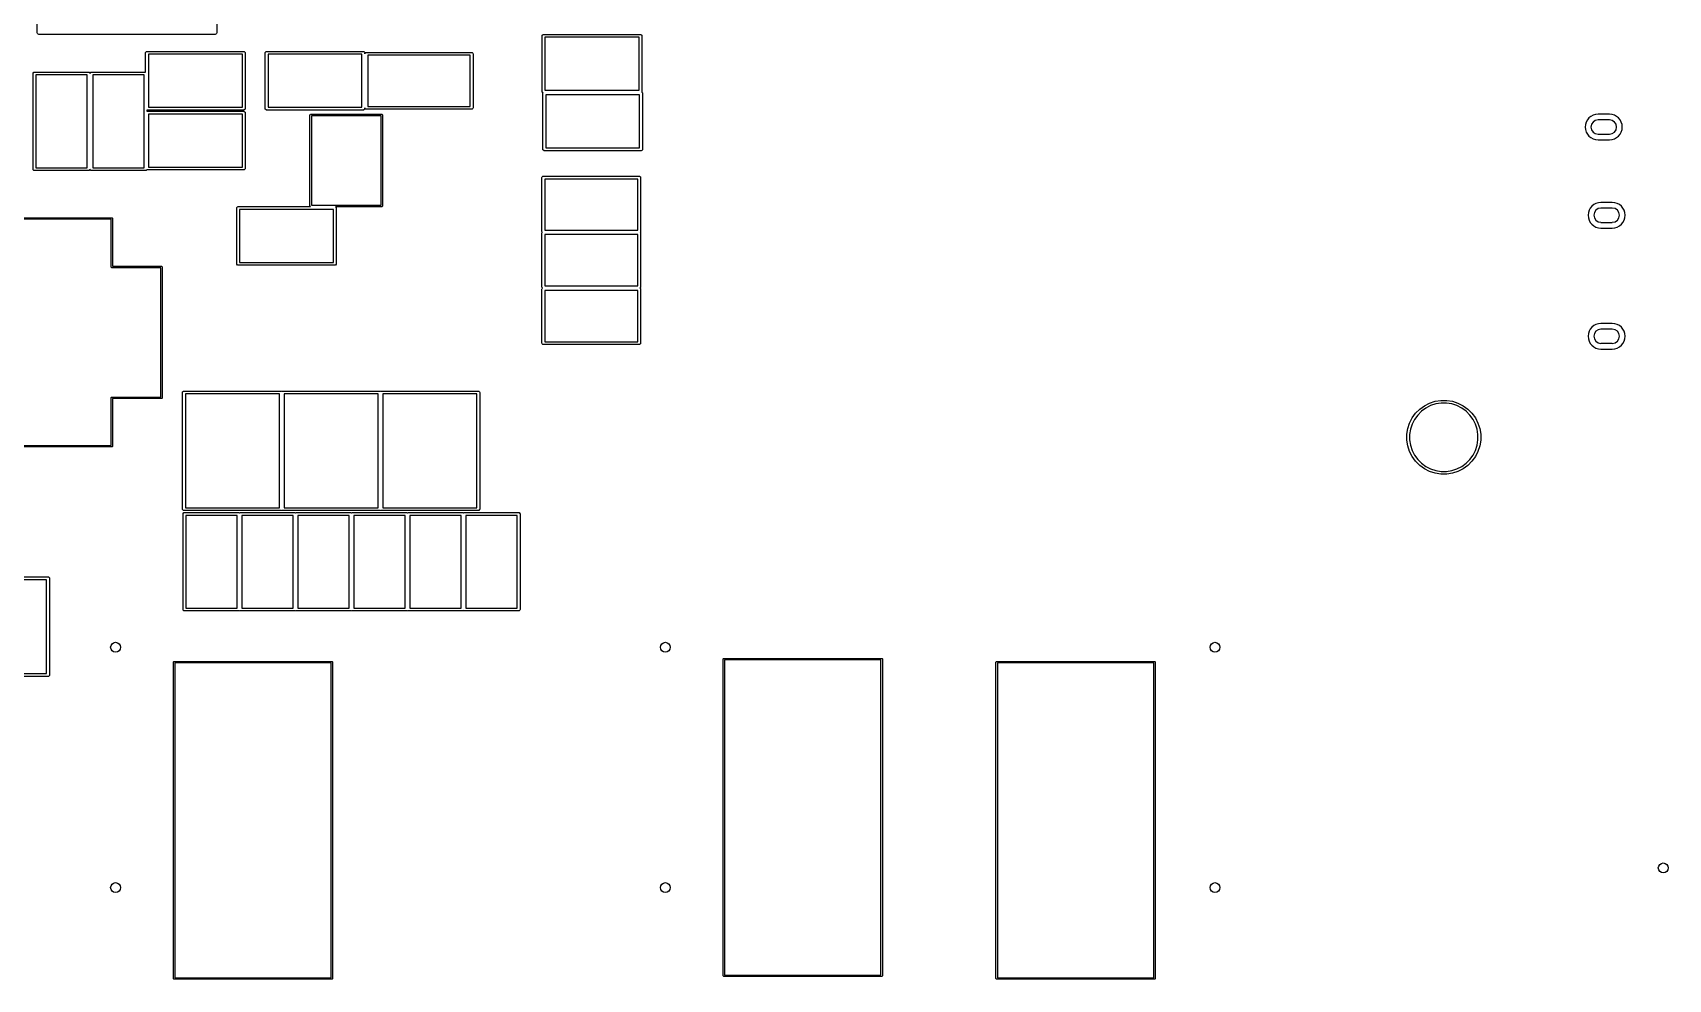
# Model space of a CAD drawing. Header units: inches. Extents: x 0.38 to 5.4, y 0.12 to 3.23.
# Drawn here: x 2.936 to 5.197, y 0.136 to 1.446 of the extents above; entities that cross this region are included whole.
import ezdxf

# ---------------------------------------------------------------- set-up
doc = ezdxf.new("R2010")
doc.units = ezdxf.units.IN
doc.header["$MEASUREMENT"] = 0
doc.layers.add('BLACK', color=250, linetype='CONTINUOUS')

msp = doc.modelspace()

# ---------------------------------------------------------------- linework, layer by layer
at = {"layer": 'BLACK', "linetype": 'CONTINUOUS'}
for p, q in [((2.9424, 1.4451), (2.9424, 1.6892)), ((3.1904, 1.6892), (3.1904, 1.4451)), ((2.9425, 1.4444), (2.9424, 1.4451)), ((2.9436, 1.4433), (2.9425, 1.4444)), ((2.9443, 1.4431), (2.9436, 1.4433)), ((3.1884, 1.4431), (2.9443, 1.4431)), ((3.1892, 1.4433), (3.1884, 1.4431)), ((3.1902, 1.4444), (3.1892, 1.4433)), ((3.1904, 1.4451), (3.1902, 1.4444)), ((3.6402, 1.4412), (3.6403, 1.4419)), ((3.6402, 1.364), (3.6402, 1.4412)), ((3.6403, 1.4419), (3.6414, 1.443)), ((3.6414, 1.443), (3.6422, 1.4431)), ((3.6422, 1.4431), (3.776, 1.4431)), ((3.6441, 1.4392), (3.6441, 1.366)), ((3.7741, 1.4392), (3.6441, 1.4392)), ((3.7741, 1.366), (3.7741, 1.4392)), ((3.776, 1.4431), (3.7768, 1.443)), ((3.7768, 1.443), (3.7778, 1.4419)), ((3.7778, 1.4419), (3.778, 1.4412)), ((3.778, 1.4412), (3.778, 1.364)), ((3.092, 1.4176), (3.0921, 1.4183)), ((3.092, 1.3909), (3.092, 1.4176)), ((3.0921, 1.4183), (3.0932, 1.4194)), ((3.0932, 1.4194), (3.0939, 1.4195)), ((3.0939, 1.4195), (3.2278, 1.4195)), ((3.0959, 1.4156), (3.0959, 1.3424)), ((3.2258, 1.4156), (3.0959, 1.4156)), ((3.2258, 1.3424), (3.2258, 1.4156)), ((3.2278, 1.4195), (3.2285, 1.4194)), ((3.2285, 1.4194), (3.2296, 1.4183)), ((3.2296, 1.4183), (3.2298, 1.4176)), ((3.2298, 1.4176), (3.2298, 1.3404)), ((3.2573, 1.4176), (3.2575, 1.4183)), ((3.2573, 1.3404), (3.2573, 1.4176)), ((3.2575, 1.4183), (3.2585, 1.4194)), ((3.2585, 1.4194), (3.2593, 1.4195)), ((3.2593, 1.4195), (3.3931, 1.4195)), ((3.2613, 1.4156), (3.2613, 1.3424)), ((3.3912, 1.4156), (3.2613, 1.4156)), ((3.3912, 1.3424), (3.3912, 1.4156)), ((3.3931, 1.4195), (3.3939, 1.4194)), ((3.3939, 1.4194), (3.395, 1.4183)), ((3.395, 1.4183), (3.3951, 1.4176)), ((3.3951, 1.4176), (3.3951, 1.4164)), ((3.3951, 1.4164), (3.3953, 1.4171)), ((3.3953, 1.4171), (3.3963, 1.4182)), ((3.3963, 1.4182), (3.3971, 1.4183)), ((3.3971, 1.4183), (3.5428, 1.4183)), ((3.3991, 1.4144), (3.3991, 1.3435)), ((3.5408, 1.4144), (3.3991, 1.4144)), ((3.5408, 1.3435), (3.5408, 1.4144)), ((3.5428, 1.4183), (3.5435, 1.4182)), ((3.5435, 1.4182), (3.5446, 1.4171)), ((3.5446, 1.4171), (3.5447, 1.4164)), ((3.5447, 1.4164), (3.5447, 1.3416)), ((2.9365, 1.389), (2.9366, 1.3897)), ((2.9365, 1.2567), (2.9365, 1.389)), ((2.9366, 1.3897), (2.9377, 1.3908)), ((2.9377, 1.3908), (2.9384, 1.3909)), ((2.9384, 1.3909), (3.0132, 1.3909)), ((2.9404, 1.387), (2.9404, 1.2587)), ((3.0113, 1.387), (2.9404, 1.387)), ((3.0113, 1.2587), (3.0113, 1.387)), ((3.0132, 1.3909), (3.014, 1.3908)), ((3.014, 1.3908), (3.015, 1.3897)), ((3.015, 1.3897), (3.0152, 1.389)), ((3.0152, 1.389), (3.0153, 1.3897)), ((3.0153, 1.3897), (3.0164, 1.3908)), ((3.0164, 1.3908), (3.0172, 1.3909)), ((3.0172, 1.3909), (3.092, 1.3909)), ((3.0191, 1.387), (3.0191, 1.2587)), ((3.09, 1.387), (3.0191, 1.387)), ((3.09, 1.2587), (3.09, 1.387)), ((3.6403, 1.3633), (3.6402, 1.364)), ((3.6414, 1.3622), (3.6403, 1.3633)), ((3.6412, 1.3615), (3.6413, 1.3622)), ((3.6412, 1.2843), (3.6412, 1.3615)), ((3.6413, 1.3622), (3.6414, 1.3622)), ((3.6441, 1.366), (3.7741, 1.366)), ((3.6451, 1.3595), (3.6451, 1.2863)), ((3.775, 1.3595), (3.6451, 1.3595)), ((3.775, 1.2863), (3.775, 1.3595)), ((3.778, 1.364), (3.7778, 1.3633)), ((3.7778, 1.3633), (3.7778, 1.3632)), ((3.7778, 1.3632), (3.7788, 1.3622)), ((3.7788, 1.3622), (3.779, 1.3615)), ((3.779, 1.3615), (3.779, 1.2843)), ((3.2278, 1.3384), (3.0939, 1.3384)), ((3.0939, 1.3384), (3.0939, 1.3369)), ((3.0939, 1.3369), (3.2278, 1.3369)), ((3.0959, 1.3424), (3.2258, 1.3424)), ((3.2285, 1.3386), (3.2278, 1.3384)), ((3.2278, 1.3369), (3.2285, 1.3367)), ((3.2296, 1.3396), (3.2285, 1.3386)), ((3.2285, 1.3367), (3.2296, 1.3356)), ((3.2298, 1.3404), (3.2296, 1.3396)), ((3.2296, 1.3356), (3.2298, 1.3349)), ((3.2298, 1.3349), (3.2298, 1.2577)), ((3.2575, 1.3396), (3.2573, 1.3404)), ((3.2585, 1.3386), (3.2575, 1.3396)), ((3.2593, 1.3384), (3.2585, 1.3386)), ((3.3931, 1.3384), (3.2593, 1.3384)), ((3.2613, 1.3424), (3.3912, 1.3424)), ((3.3939, 1.3386), (3.3931, 1.3384)), ((3.395, 1.3396), (3.3939, 1.3386)), ((3.3951, 1.3404), (3.395, 1.3396)), ((3.3953, 1.3408), (3.3951, 1.3416)), ((3.3951, 1.3416), (3.3951, 1.3404)), ((3.3963, 1.3398), (3.3953, 1.3408)), ((3.3971, 1.3396), (3.3963, 1.3398)), ((3.5428, 1.3396), (3.3971, 1.3396)), ((3.3991, 1.3435), (3.5408, 1.3435)), ((3.5435, 1.3398), (3.5428, 1.3396)), ((3.5446, 1.3408), (3.5435, 1.3398)), ((3.5447, 1.3416), (3.5446, 1.3408)), ((3.0959, 1.3329), (3.0959, 1.2597)), ((3.2258, 1.3329), (3.0959, 1.3329)), ((3.2258, 1.2597), (3.2258, 1.3329)), ((3.3193, 1.3317), (3.3194, 1.3321)), ((3.3193, 1.2057), (3.3193, 1.3317)), ((3.3194, 1.3321), (3.3199, 1.3326)), ((3.3199, 1.3326), (3.3203, 1.3327)), ((3.3203, 1.3327), (3.4187, 1.3327)), ((3.3213, 1.3307), (3.3213, 1.2067)), ((3.4178, 1.3307), (3.3213, 1.3307)), ((3.4178, 1.2067), (3.4178, 1.3307)), ((3.4187, 1.3327), (3.4191, 1.3326)), ((3.4191, 1.3326), (3.4196, 1.3321)), ((3.4196, 1.3321), (3.4197, 1.3317)), ((3.4197, 1.3317), (3.4197, 1.2057)), ((5.1156, 1.3327), (5.0998, 1.3327)), ((5.1156, 1.3248), (5.0998, 1.3248)), ((5.0998, 1.3052), (5.1156, 1.3052)), ((5.0998, 1.2973), (5.1156, 1.2973)), ((3.6413, 1.2835), (3.6412, 1.2843)), ((3.6424, 1.2825), (3.6413, 1.2835)), ((3.6431, 1.2823), (3.6424, 1.2825)), ((3.777, 1.2823), (3.6431, 1.2823)), ((3.6451, 1.2863), (3.775, 1.2863)), ((3.7778, 1.2825), (3.777, 1.2823)), ((3.7788, 1.2835), (3.7778, 1.2825)), ((3.779, 1.2843), (3.7788, 1.2835)), ((2.9366, 1.2559), (2.9365, 1.2567)), ((2.9377, 1.2549), (2.9366, 1.2559)), ((2.9384, 1.2547), (2.9377, 1.2549)), ((3.0132, 1.2547), (2.9384, 1.2547)), ((2.9404, 1.2587), (3.0113, 1.2587)), ((3.014, 1.2549), (3.0132, 1.2547)), ((3.015, 1.2559), (3.014, 1.2549)), ((3.0152, 1.2567), (3.015, 1.2559)), ((3.0153, 1.2559), (3.0152, 1.2567)), ((3.0164, 1.2549), (3.0153, 1.2559)), ((3.0172, 1.2547), (3.0164, 1.2549)), ((3.092, 1.2547), (3.0172, 1.2547)), ((3.0191, 1.2587), (3.09, 1.2587)), ((3.0927, 1.2549), (3.092, 1.2547)), ((3.0937, 1.2558), (3.0927, 1.2549)), ((3.0939, 1.2557), (3.0937, 1.2558)), ((3.2278, 1.2557), (3.0939, 1.2557)), ((3.0959, 1.2597), (3.2258, 1.2597)), ((3.2285, 1.2559), (3.2278, 1.2557)), ((3.2296, 1.257), (3.2285, 1.2559)), ((3.2298, 1.2577), (3.2296, 1.257)), ((3.64, 1.2451), (3.6401, 1.2459)), ((3.64, 1.1703), (3.64, 1.2451)), ((3.6401, 1.2459), (3.6412, 1.2469)), ((3.6412, 1.2469), (3.642, 1.2471)), ((3.642, 1.2471), (3.7743, 1.2471)), ((3.7743, 1.2471), (3.775, 1.2469)), ((3.775, 1.2469), (3.7761, 1.2459)), ((3.7761, 1.2459), (3.7762, 1.2451)), ((3.7762, 1.2451), (3.7762, 1.1703)), ((3.6439, 1.2431), (3.6439, 1.1723)), ((3.7723, 1.2431), (3.6439, 1.2431)), ((3.7723, 1.1723), (3.7723, 1.2431)), ((3.218, 1.203), (3.2181, 1.2037)), ((3.218, 1.1258), (3.218, 1.203)), ((3.2181, 1.2037), (3.2192, 1.2048)), ((3.2192, 1.2048), (3.2199, 1.205)), ((3.2199, 1.205), (3.3198, 1.205)), ((3.2219, 1.201), (3.2219, 1.1278)), ((3.3518, 1.201), (3.2219, 1.201)), ((3.3194, 1.2054), (3.3193, 1.2057)), ((3.3198, 1.205), (3.3194, 1.2054)), ((3.3213, 1.2067), (3.4178, 1.2067)), ((3.3518, 1.1278), (3.3518, 1.201)), ((3.4187, 1.2048), (3.3546, 1.2048)), ((3.3546, 1.2048), (3.3556, 1.2037)), ((3.3556, 1.2037), (3.3557, 1.203)), ((3.3557, 1.203), (3.3557, 1.1258)), ((3.4191, 1.2048), (3.4187, 1.2048)), ((3.4196, 1.2054), (3.4191, 1.2048)), ((3.4197, 1.2057), (3.4196, 1.2054)), ((5.1195, 1.2107), (5.1038, 1.2107)), ((5.1195, 1.2028), (5.1038, 1.2028)), ((3.0443, 1.1874), (2.9193, 1.1874)), ((2.9203, 1.1893), (3.0453, 1.1893)), ((3.0443, 1.1214), (3.0443, 1.1874)), ((3.0453, 1.1893), (3.0457, 1.1892)), ((3.0457, 1.1892), (3.0462, 1.1887)), ((3.0462, 1.1887), (3.0463, 1.1883)), ((3.0463, 1.1883), (3.0463, 1.1224)), ((5.1038, 1.1831), (5.1195, 1.1831)), ((3.6401, 1.1696), (3.64, 1.1703)), ((3.64, 1.1683), (3.6401, 1.1691)), ((3.64, 1.0935), (3.64, 1.1683)), ((3.6404, 1.1693), (3.6401, 1.1696)), ((3.6401, 1.1691), (3.6404, 1.1693)), ((3.6439, 1.1723), (3.7723, 1.1723)), ((3.6439, 1.1664), (3.6439, 1.0955)), ((3.7723, 1.1664), (3.6439, 1.1664)), ((3.7723, 1.0955), (3.7723, 1.1664)), ((3.7761, 1.1696), (3.7758, 1.1693)), ((3.7758, 1.1693), (3.7761, 1.1691)), ((3.7762, 1.1703), (3.7761, 1.1696)), ((3.7761, 1.1691), (3.7762, 1.1683)), ((3.7762, 1.1683), (3.7762, 1.0935)), ((5.1038, 1.1752), (5.1195, 1.1752)), ((3.0444, 1.121), (3.0443, 1.1214)), ((3.0449, 1.1205), (3.0444, 1.121)), ((3.0453, 1.1204), (3.0449, 1.1205)), ((3.1132, 1.1204), (3.0453, 1.1204)), ((3.0463, 1.1224), (3.1142, 1.1224)), ((3.1132, 0.9413), (3.1132, 1.1204)), ((3.1142, 1.1224), (3.1146, 1.1223)), ((3.1146, 1.1223), (3.1151, 1.1218)), ((3.1151, 1.1218), (3.1152, 1.1214)), ((3.1152, 1.1214), (3.1152, 0.9403)), ((3.2181, 1.1251), (3.218, 1.1258)), ((3.2192, 1.124), (3.2181, 1.1251)), ((3.2199, 1.1239), (3.2192, 1.124)), ((3.3538, 1.1239), (3.2199, 1.1239)), ((3.2219, 1.1278), (3.3518, 1.1278)), ((3.3545, 1.124), (3.3538, 1.1239)), ((3.3556, 1.1251), (3.3545, 1.124)), ((3.3557, 1.1258), (3.3556, 1.1251)), ((3.6401, 1.0928), (3.64, 1.0935)), ((3.64, 1.0908), (3.6401, 1.0915)), ((3.64, 1.016), (3.64, 1.0908)), ((3.6408, 1.0922), (3.6401, 1.0928)), ((3.6401, 1.0915), (3.6408, 1.0922)), ((3.6439, 1.0955), (3.7723, 1.0955)), ((3.6439, 1.0888), (3.6439, 1.018)), ((3.7723, 1.0888), (3.6439, 1.0888)), ((3.7723, 1.018), (3.7723, 1.0888)), ((3.7761, 1.0928), (3.7754, 1.0922)), ((3.7754, 1.0922), (3.7761, 1.0915)), ((3.7762, 1.0935), (3.7761, 1.0928)), ((3.7761, 1.0915), (3.7762, 1.0908)), ((3.7762, 1.0908), (3.7762, 1.016)), ((5.1195, 1.0433), (5.1038, 1.0433)), ((3.6439, 1.018), (3.7723, 1.018)), ((5.1195, 1.0355), (5.1038, 1.0355)), ((3.6401, 1.0152), (3.64, 1.016)), ((3.6412, 1.0142), (3.6401, 1.0152)), ((3.642, 1.014), (3.6412, 1.0142)), ((3.7743, 1.014), (3.642, 1.014)), ((3.775, 1.0142), (3.7743, 1.014)), ((3.7761, 1.0152), (3.775, 1.0142)), ((3.7762, 1.016), (3.7761, 1.0152)), ((5.1038, 1.0158), (5.1195, 1.0158)), ((5.1038, 1.0079), (5.1195, 1.0079)), ((3.1433, 0.9486), (3.1444, 0.9497)), ((3.1444, 0.9497), (3.1451, 0.9498)), ((3.1451, 0.9498), (3.279, 0.9498)), ((3.279, 0.9498), (3.2797, 0.9497)), ((3.2797, 0.9497), (3.2803, 0.9491)), ((3.2803, 0.9491), (3.2808, 0.9497)), ((3.2808, 0.9497), (3.2816, 0.9498)), ((3.2816, 0.9498), (3.4155, 0.9498)), ((3.4155, 0.9498), (3.4162, 0.9497)), ((3.4162, 0.9497), (3.4168, 0.9491)), ((3.4168, 0.9491), (3.4173, 0.9497)), ((3.4173, 0.9497), (3.4181, 0.9498)), ((3.4181, 0.9498), (3.5519, 0.9498)), ((3.5519, 0.9498), (3.5527, 0.9497)), ((3.5527, 0.9497), (3.5538, 0.9486)), ((3.0443, 0.9403), (3.0444, 0.9407)), ((3.0443, 0.8744), (3.0443, 0.9403)), ((3.0444, 0.9407), (3.0449, 0.9412)), ((3.0449, 0.9412), (3.0453, 0.9413)), ((3.0453, 0.9413), (3.1132, 0.9413)), ((3.1142, 0.9393), (3.0463, 0.9393)), ((3.0463, 0.9393), (3.0463, 0.8734)), ((3.1146, 0.9394), (3.1142, 0.9393)), ((3.1151, 0.9399), (3.1146, 0.9394)), ((3.1152, 0.9403), (3.1151, 0.9399)), ((3.1431, 0.9479), (3.1433, 0.9486)), ((3.1431, 0.7865), (3.1431, 0.9479)), ((3.1471, 0.9459), (3.1471, 0.7884)), ((3.277, 0.9459), (3.1471, 0.9459)), ((3.277, 0.7884), (3.277, 0.9459)), ((3.2836, 0.9459), (3.2836, 0.7884)), ((3.4135, 0.9459), (3.2836, 0.9459)), ((3.4135, 0.7884), (3.4135, 0.9459)), ((3.4201, 0.9459), (3.4201, 0.7884)), ((3.55, 0.9459), (3.4201, 0.9459)), ((3.55, 0.7884), (3.55, 0.9459)), ((3.5538, 0.9486), (3.5539, 0.9479)), ((3.5539, 0.9479), (3.5539, 0.7865)), ((4.8533, 0.9248), (4.8598, 0.9295)), ((4.8598, 0.9295), (4.867, 0.9331)), ((4.8684, 0.9296), (4.8618, 0.9263)), ((4.867, 0.9331), (4.8746, 0.9356)), ((4.8755, 0.9319), (4.8684, 0.9296)), ((4.8746, 0.9356), (4.8825, 0.9369)), ((4.8828, 0.9331), (4.8755, 0.9319)), ((4.8825, 0.9369), (4.8906, 0.9369)), ((4.8903, 0.9331), (4.8828, 0.9331)), ((4.8976, 0.9319), (4.8903, 0.9331)), ((4.8906, 0.9369), (4.8985, 0.9356)), ((4.9047, 0.9296), (4.8976, 0.9319)), ((4.8985, 0.9356), (4.9061, 0.9331)), ((4.9113, 0.9263), (4.9047, 0.9296)), ((4.9061, 0.9331), (4.9133, 0.9295)), ((4.9133, 0.9295), (4.9198, 0.9248)), ((4.8368, 0.8978), (4.8393, 0.9054)), ((4.8393, 0.9054), (4.8429, 0.9126)), ((4.8461, 0.9106), (4.8428, 0.904)), ((4.8429, 0.9126), (4.8476, 0.9191)), ((4.8505, 0.9166), (4.8461, 0.9106)), ((4.8476, 0.9191), (4.8533, 0.9248)), ((4.8558, 0.9219), (4.8505, 0.9166)), ((4.8618, 0.9263), (4.8558, 0.9219)), ((4.9173, 0.9219), (4.9113, 0.9263)), ((4.9226, 0.9166), (4.9173, 0.9219)), ((4.9198, 0.9248), (4.9255, 0.9191)), ((4.927, 0.9106), (4.9226, 0.9166)), ((4.9255, 0.9191), (4.9302, 0.9126)), ((4.9303, 0.904), (4.927, 0.9106)), ((4.9302, 0.9126), (4.9338, 0.9054)), ((4.9338, 0.9054), (4.9363, 0.8978)), ((4.8355, 0.8899), (4.8368, 0.8978)), ((4.8355, 0.8896), (4.8355, 0.8899)), ((4.8355, 0.8818), (4.8355, 0.8896)), ((4.8368, 0.8739), (4.8355, 0.8818)), ((4.8405, 0.8969), (4.8393, 0.8896)), ((4.8393, 0.8896), (4.8393, 0.8821)), ((4.8393, 0.8821), (4.8405, 0.8748)), ((4.8428, 0.904), (4.8405, 0.8969)), ((4.9326, 0.8969), (4.9303, 0.904)), ((4.9338, 0.8896), (4.9326, 0.8969)), ((4.9326, 0.8748), (4.9338, 0.8821)), ((4.9338, 0.8821), (4.9338, 0.8896)), ((4.9363, 0.8978), (4.9376, 0.8899)), ((4.9376, 0.8818), (4.9363, 0.8739)), ((4.9376, 0.8899), (4.9376, 0.8818)), ((2.9193, 0.8744), (3.0443, 0.8744)), ((3.0453, 0.8724), (2.9203, 0.8724)), ((3.0457, 0.8725), (3.0453, 0.8724)), ((3.0462, 0.873), (3.0457, 0.8725)), ((3.0463, 0.8734), (3.0462, 0.873)), ((4.8393, 0.8663), (4.8368, 0.8739)), ((4.8429, 0.8591), (4.8393, 0.8663)), ((4.8405, 0.8748), (4.8428, 0.8677)), ((4.8428, 0.8677), (4.8461, 0.8611)), ((4.8461, 0.8611), (4.8505, 0.8551)), ((4.9226, 0.8551), (4.927, 0.8611)), ((4.927, 0.8611), (4.9303, 0.8677)), ((4.9338, 0.8663), (4.9302, 0.8591)), ((4.9303, 0.8677), (4.9326, 0.8748)), ((4.9363, 0.8739), (4.9338, 0.8663)), ((4.8476, 0.8526), (4.8429, 0.8591)), ((4.8533, 0.8469), (4.8476, 0.8526)), ((4.8505, 0.8551), (4.8558, 0.8498)), ((4.8598, 0.8422), (4.8533, 0.8469)), ((4.8558, 0.8498), (4.8618, 0.8455)), ((4.867, 0.8386), (4.8598, 0.8422)), ((4.8618, 0.8455), (4.8684, 0.8421)), ((4.8746, 0.8361), (4.867, 0.8386)), ((4.8684, 0.8421), (4.8755, 0.8398)), ((4.8755, 0.8398), (4.8828, 0.8386)), ((4.8828, 0.8386), (4.8903, 0.8386)), ((4.8903, 0.8386), (4.8976, 0.8398)), ((4.8976, 0.8398), (4.9047, 0.8421)), ((4.9061, 0.8386), (4.8985, 0.8361)), ((4.9047, 0.8421), (4.9113, 0.8455)), ((4.9133, 0.8422), (4.9061, 0.8386)), ((4.9113, 0.8455), (4.9173, 0.8498)), ((4.9198, 0.8469), (4.9133, 0.8422)), ((4.9173, 0.8498), (4.9226, 0.8551)), ((4.9255, 0.8526), (4.9198, 0.8469)), ((4.9302, 0.8591), (4.9255, 0.8526)), ((4.8825, 0.8348), (4.8746, 0.8361)), ((4.8906, 0.8348), (4.8825, 0.8348)), ((4.8985, 0.8361), (4.8906, 0.8348)), ((3.1433, 0.7857), (3.1431, 0.7865)), ((3.1444, 0.7846), (3.1433, 0.7857)), ((3.1438, 0.7798), (3.144, 0.7805)), ((3.1438, 0.6475), (3.1438, 0.7798)), ((3.144, 0.7805), (3.145, 0.7816)), ((3.1451, 0.7845), (3.1444, 0.7846)), ((3.145, 0.7816), (3.1458, 0.7817)), ((3.279, 0.7845), (3.1451, 0.7845)), ((3.1458, 0.7817), (3.2206, 0.7817)), ((3.1471, 0.7884), (3.277, 0.7884)), ((3.1477, 0.7778), (3.1477, 0.6494)), ((3.2186, 0.7778), (3.1477, 0.7778)), ((3.2186, 0.6494), (3.2186, 0.7778)), ((3.2206, 0.7817), (3.2213, 0.7816)), ((3.2213, 0.7816), (3.2219, 0.781)), ((3.2219, 0.781), (3.2224, 0.7816)), ((3.2224, 0.7816), (3.2232, 0.7817)), ((3.2232, 0.7817), (3.298, 0.7817)), ((3.2252, 0.7778), (3.2252, 0.6494)), ((3.296, 0.7778), (3.2252, 0.7778)), ((3.2797, 0.7846), (3.279, 0.7845)), ((3.2803, 0.7852), (3.2797, 0.7846)), ((3.2808, 0.7846), (3.2803, 0.7852)), ((3.2816, 0.7845), (3.2808, 0.7846)), ((3.4155, 0.7845), (3.2816, 0.7845)), ((3.2836, 0.7884), (3.4135, 0.7884)), ((3.296, 0.6494), (3.296, 0.7778)), ((3.298, 0.7817), (3.2988, 0.7816)), ((3.2988, 0.7816), (3.2993, 0.781)), ((3.2993, 0.781), (3.2999, 0.7816)), ((3.2999, 0.7816), (3.3006, 0.7817)), ((3.3006, 0.7817), (3.3754, 0.7817)), ((3.3026, 0.7778), (3.3026, 0.6494)), ((3.3735, 0.7778), (3.3026, 0.7778)), ((3.3735, 0.6494), (3.3735, 0.7778)), ((3.3754, 0.7817), (3.3762, 0.7816)), ((3.3762, 0.7816), (3.3767, 0.781)), ((3.3767, 0.781), (3.3773, 0.7816)), ((3.3773, 0.7816), (3.3781, 0.7817)), ((3.3781, 0.7817), (3.4529, 0.7817)), ((3.38, 0.7778), (3.38, 0.6494)), ((3.4509, 0.7778), (3.38, 0.7778)), ((3.4162, 0.7846), (3.4155, 0.7845)), ((3.4168, 0.7852), (3.4162, 0.7846)), ((3.4173, 0.7846), (3.4168, 0.7852)), ((3.4181, 0.7845), (3.4173, 0.7846)), ((3.5519, 0.7845), (3.4181, 0.7845)), ((3.4201, 0.7884), (3.55, 0.7884)), ((3.4509, 0.6494), (3.4509, 0.7778)), ((3.4529, 0.7817), (3.4536, 0.7816)), ((3.4536, 0.7816), (3.4542, 0.781)), ((3.4542, 0.781), (3.4547, 0.7816)), ((3.4547, 0.7816), (3.4555, 0.7817)), ((3.4555, 0.7817), (3.5303, 0.7817)), ((3.4575, 0.7778), (3.4575, 0.6494)), ((3.5283, 0.7778), (3.4575, 0.7778)), ((3.5283, 0.6494), (3.5283, 0.7778)), ((3.5303, 0.7817), (3.531, 0.7816)), ((3.531, 0.7816), (3.5316, 0.781)), ((3.5316, 0.781), (3.5322, 0.7816)), ((3.5322, 0.7816), (3.5329, 0.7817)), ((3.5329, 0.7817), (3.6077, 0.7817)), ((3.5349, 0.7778), (3.5349, 0.6494)), ((3.6057, 0.7778), (3.5349, 0.7778)), ((3.5527, 0.7846), (3.5519, 0.7845)), ((3.5538, 0.7857), (3.5527, 0.7846)), ((3.5539, 0.7865), (3.5538, 0.7857)), ((3.6057, 0.6494), (3.6057, 0.7778)), ((3.6077, 0.7817), (3.6085, 0.7816)), ((3.6085, 0.7816), (3.6095, 0.7805)), ((3.6095, 0.7805), (3.6097, 0.7798)), ((3.6097, 0.7798), (3.6097, 0.6475)), ((2.7958, 0.6928), (2.9573, 0.6928)), ((2.9553, 0.6888), (2.7978, 0.6888)), ((2.9553, 0.5589), (2.9553, 0.6888)), ((2.9573, 0.6928), (2.958, 0.6926)), ((2.958, 0.6926), (2.9591, 0.6915)), ((2.9591, 0.6915), (2.9592, 0.6908)), ((2.9592, 0.6908), (2.9592, 0.5569)), ((3.144, 0.6467), (3.1438, 0.6475)), ((3.145, 0.6457), (3.144, 0.6467)), ((3.1458, 0.6455), (3.145, 0.6457)), ((3.2206, 0.6455), (3.1458, 0.6455)), ((3.1477, 0.6494), (3.2186, 0.6494)), ((3.2213, 0.6457), (3.2206, 0.6455)), ((3.2219, 0.6462), (3.2213, 0.6457)), ((3.2224, 0.6457), (3.2219, 0.6462)), ((3.2232, 0.6455), (3.2224, 0.6457)), ((3.298, 0.6455), (3.2232, 0.6455)), ((3.2252, 0.6494), (3.296, 0.6494)), ((3.2988, 0.6457), (3.298, 0.6455)), ((3.2993, 0.6462), (3.2988, 0.6457)), ((3.2999, 0.6457), (3.2993, 0.6462)), ((3.3006, 0.6455), (3.2999, 0.6457)), ((3.3754, 0.6455), (3.3006, 0.6455)), ((3.3026, 0.6494), (3.3735, 0.6494)), ((3.3762, 0.6457), (3.3754, 0.6455)), ((3.3767, 0.6462), (3.3762, 0.6457)), ((3.3773, 0.6457), (3.3767, 0.6462)), ((3.3781, 0.6455), (3.3773, 0.6457)), ((3.4529, 0.6455), (3.3781, 0.6455)), ((3.38, 0.6494), (3.4509, 0.6494)), ((3.4536, 0.6457), (3.4529, 0.6455)), ((3.4542, 0.6462), (3.4536, 0.6457)), ((3.4547, 0.6457), (3.4542, 0.6462)), ((3.4555, 0.6455), (3.4547, 0.6457)), ((3.5303, 0.6455), (3.4555, 0.6455)), ((3.4575, 0.6494), (3.5283, 0.6494)), ((3.531, 0.6457), (3.5303, 0.6455)), ((3.5316, 0.6462), (3.531, 0.6457)), ((3.5322, 0.6457), (3.5316, 0.6462)), ((3.5329, 0.6455), (3.5322, 0.6457)), ((3.6077, 0.6455), (3.5329, 0.6455)), ((3.5349, 0.6494), (3.6057, 0.6494)), ((3.6085, 0.6457), (3.6077, 0.6455)), ((3.6095, 0.6467), (3.6085, 0.6457)), ((3.6097, 0.6475), (3.6095, 0.6467)), ((3.1305, 0.5748), (3.1306, 0.5751)), ((3.1305, 0.137), (3.1305, 0.5748)), ((3.1306, 0.5751), (3.1311, 0.5757)), ((3.1311, 0.5757), (3.1315, 0.5757)), ((3.1315, 0.5757), (3.3496, 0.5757)), ((3.1325, 0.5738), (3.1325, 0.1379)), ((3.3486, 0.5738), (3.1325, 0.5738)), ((3.3486, 0.1379), (3.3486, 0.5738)), ((3.3496, 0.5757), (3.35, 0.5757)), ((3.35, 0.5757), (3.3505, 0.5751)), ((3.3505, 0.5751), (3.3506, 0.5748)), ((3.3506, 0.5748), (3.3506, 0.137)), ((3.8905, 0.5788), (3.8906, 0.5791)), ((3.8905, 0.141), (3.8905, 0.5788)), ((3.8906, 0.5791), (3.8911, 0.5797)), ((3.8911, 0.5797), (3.8915, 0.5797)), ((3.8915, 0.5797), (4.1096, 0.5797)), ((3.8925, 0.5778), (3.8925, 0.1419)), ((4.1086, 0.5778), (3.8925, 0.5778)), ((4.1086, 0.1419), (4.1086, 0.5778)), ((4.1096, 0.5797), (4.11, 0.5797)), ((4.11, 0.5797), (4.1105, 0.5791)), ((4.1105, 0.5791), (4.1106, 0.5788)), ((4.1106, 0.5788), (4.1106, 0.141)), ((4.2675, 0.5748), (4.2676, 0.5751)), ((4.2675, 0.137), (4.2675, 0.5748)), ((4.2676, 0.5751), (4.2681, 0.5757)), ((4.2681, 0.5757), (4.2685, 0.5757)), ((4.2685, 0.5757), (4.4866, 0.5757)), ((4.2695, 0.5738), (4.2695, 0.1379)), ((4.4856, 0.5738), (4.2695, 0.5738)), ((4.4856, 0.1379), (4.4856, 0.5738)), ((4.4866, 0.5757), (4.487, 0.5757)), ((4.487, 0.5757), (4.4875, 0.5751)), ((4.4875, 0.5751), (4.4876, 0.5748)), ((4.4876, 0.5748), (4.4876, 0.137)), ((2.9573, 0.555), (2.7958, 0.555)), ((2.7978, 0.5589), (2.9553, 0.5589)), ((2.958, 0.5551), (2.9573, 0.555)), ((2.9591, 0.5562), (2.958, 0.5551)), ((2.9592, 0.5569), (2.9591, 0.5562)), ((3.1306, 0.1366), (3.1305, 0.137)), ((3.1311, 0.1361), (3.1306, 0.1366)), ((3.1315, 0.136), (3.1311, 0.1361)), ((3.3496, 0.136), (3.1315, 0.136)), ((3.1325, 0.1379), (3.3486, 0.1379)), ((3.35, 0.1361), (3.3496, 0.136)), ((3.3505, 0.1366), (3.35, 0.1361)), ((3.3506, 0.137), (3.3505, 0.1366)), ((3.8906, 0.1406), (3.8905, 0.141)), ((3.8911, 0.1401), (3.8906, 0.1406)), ((3.8915, 0.14), (3.8911, 0.1401)), ((4.1096, 0.14), (3.8915, 0.14)), ((3.8925, 0.1419), (4.1086, 0.1419)), ((4.11, 0.1401), (4.1096, 0.14)), ((4.1105, 0.1406), (4.11, 0.1401)), ((4.1106, 0.141), (4.1105, 0.1406)), ((4.2676, 0.1366), (4.2675, 0.137)), ((4.2681, 0.1361), (4.2676, 0.1366)), ((4.2685, 0.136), (4.2681, 0.1361)), ((4.4866, 0.136), (4.2685, 0.136)), ((4.2695, 0.1379), (4.4856, 0.1379)), ((4.487, 0.1361), (4.4866, 0.136)), ((4.4875, 0.1366), (4.487, 0.1361)), ((4.4876, 0.137), (4.4875, 0.1366))]:
    msp.add_line(p, q, dxfattribs=at)
at = {"layer": 'BLACK'}
for centre in [(3.0506, 0.5953), (3.0506, 0.5953), (3.8105, 0.5953), (3.8105, 0.5953), (4.5703, 0.5953), (4.5703, 0.5953), (5.19, 0.29), (5.19, 0.29), (3.0506, 0.2628), (3.0506, 0.2628), (3.8105, 0.2628), (3.8105, 0.2628), (4.5703, 0.2628), (4.5703, 0.2628)]:
    msp.add_circle(centre, 0.00689, dxfattribs=at)
for centre, radius, start, end in [((5.0998, 1.315), 0.0177, 90, 270), ((5.0998, 1.315), 0.00984, 90, 270), ((5.1156, 1.315), 0.0177, -90, 90), ((5.1156, 1.315), 0.00984, -90, 90), ((5.1038, 1.193), 0.0177, 90, 270), ((5.1038, 1.193), 0.00984, 90, 270), ((5.1195, 1.193), 0.0177, -90, 90), ((5.1195, 1.193), 0.00984, -90, 90), ((5.1038, 1.0256), 0.0177, 90, 270), ((5.1195, 1.0256), 0.0177, -90, 90), ((5.1038, 1.0256), 0.00984, 90, 270), ((5.1195, 1.0256), 0.00984, -90, 90)]:
    msp.add_arc(centre, radius, start, end, dxfattribs=at)

doc.saveas('drawing.dxf')
